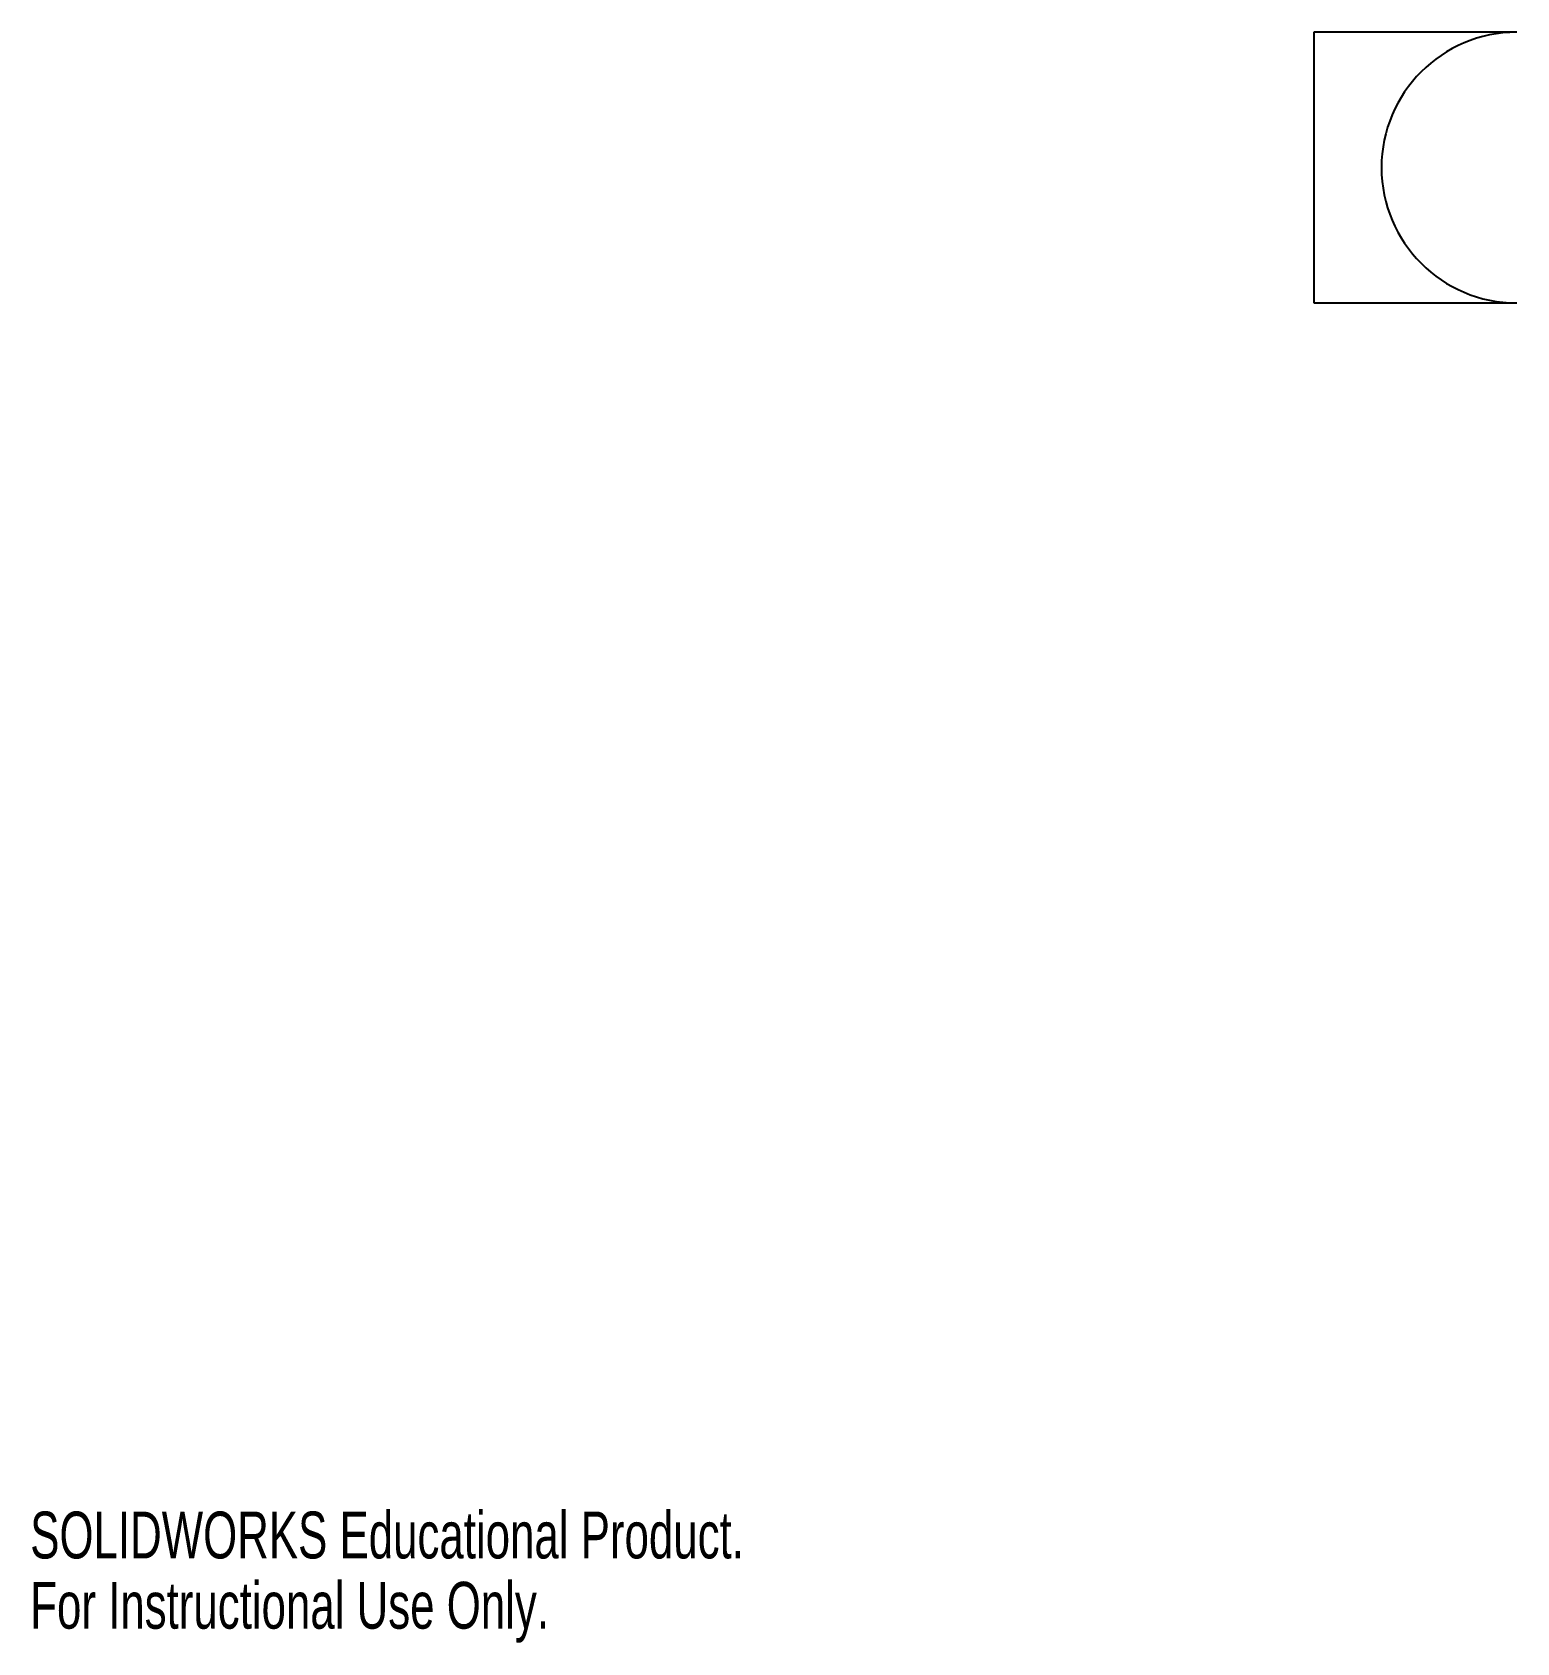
# Model space of a CAD drawing. Header units: millimetres. Extents: x 0 to 220, y 0 to 238.
import ezdxf

# ---------------------------------------------------------------- set-up
doc = ezdxf.new("R2010")
doc.units = ezdxf.units.MM
doc.styles.add('SLDTEXTSTYLE0', font='TXT', dxfattribs={"width": 0.7})

msp = doc.modelspace()

# ---------------------------------------------------------------- linework, layer by layer
at = {"color": 7, "linetype": 'Continuous', "lineweight": 25}
for p, q in [((219.71, 237.9), (189.71, 237.9)), ((189.71, 237.9), (189.71, 197.9)), ((189.71, 197.9), (219.71, 197.9))]:
    msp.add_line(p, q, dxfattribs=at)
msp.add_arc((219.71, 217.9), 20, 90, 270, dxfattribs=at)

# ---------------------------------------------------------------- texts
at = {"color": 7, "linetype": 'Continuous', "char_height": 6.92, "attachment_point": 1, "style": 'SLDTEXTSTYLE0'}
for s, insert in [('SOLIDWORKS Educational Product.', (0, 19.3)), ('For Instructional Use Only.', (0, 8.92))]:
    msp.add_mtext(s, dxfattribs=dict(at, insert=insert))

doc.saveas('drawing.dxf')
